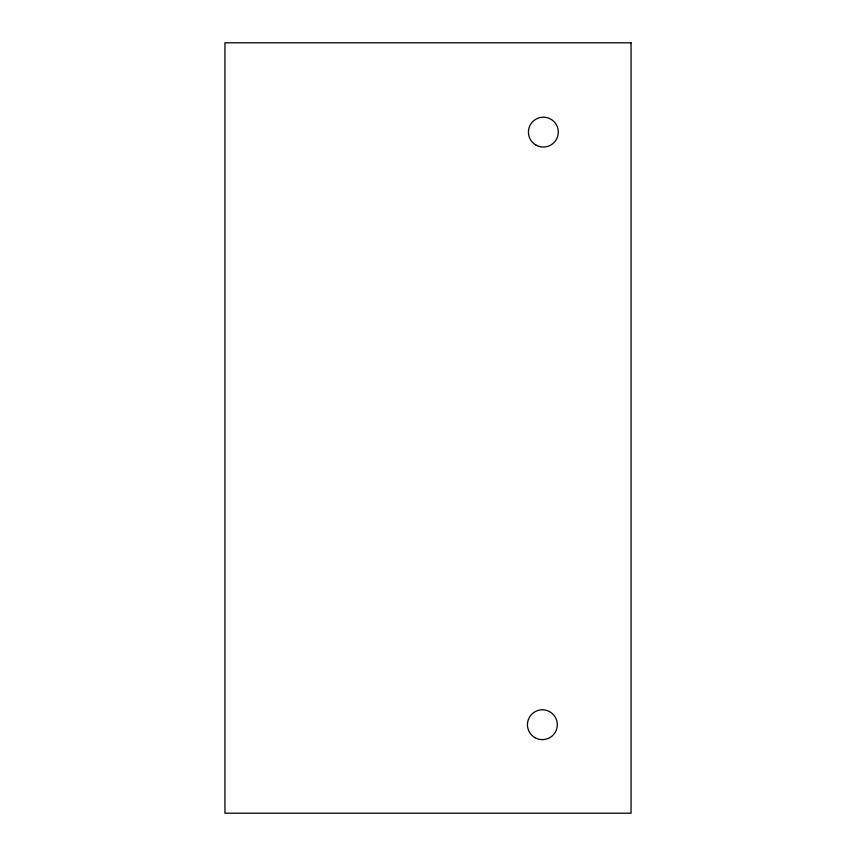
<?xml version="1.0" encoding="UTF-8"?>
<svg xmlns="http://www.w3.org/2000/svg" width="856" height="856" viewBox="0 0 856 856"><rect width="100%" height="100%" fill="white"/><g stroke="black" fill="none" stroke-linecap="round" stroke-linejoin="round"><path stroke-width="1.28" d="M631.054 42.8L224.946 42.8L224.946 813.2L631.054 813.2L631.054 42.8M535.899 145.039A14.927 14.927 0 0 0 558.294 132.102A14.927 14.927 0 0 0 535.899 119.177A14.927 14.927 0 0 0 535.899 145.039M534.914 737.647A14.927 14.927 0 0 0 557.31 724.711A14.927 14.927 0 0 0 534.914 711.785A14.927 14.927 0 0 0 534.914 737.647"/></g></svg>
